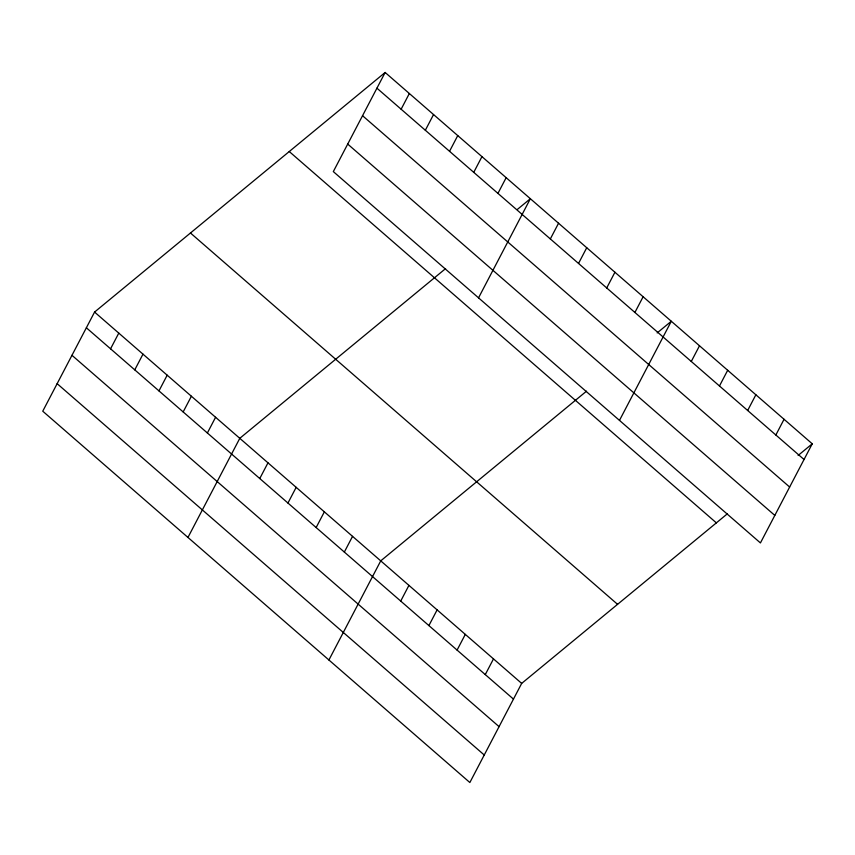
<?xml version="1.0" encoding="UTF-8"?>
<svg xmlns="http://www.w3.org/2000/svg" width="855" height="855" viewBox="0 0 855 855"><rect width="100%" height="100%" fill="white"/><g stroke="black" fill="none" stroke-linecap="round" stroke-linejoin="round"><path stroke-width="1.28" d="M385.145 72.472L333.322 171.599L760.426 542.936L812.25 443.798L385.145 72.472L94.574 312.064L42.75 411.202L469.855 782.528L521.678 683.402L727.466 513.716M110.562 348.819L118.781 333.108M134.769 369.852L142.977 354.152M158.977 390.895L167.185 375.185M183.173 411.939L191.392 396.228M207.38 432.983L215.588 417.272M401.134 109.216L409.342 93.505M187.961 537.453L239.795 438.316L445.573 268.63M425.341 130.259L433.549 114.549M259.77 478.533L267.978 462.822M449.538 151.303L457.756 135.592M287.953 503.039L296.172 487.329M473.745 172.347L481.953 156.636M316.147 527.546L324.355 511.846M497.941 193.39L506.16 177.68M344.341 552.063L352.549 536.352M478.533 297.861L530.357 198.723L517.243 209.539M328.908 659.996L380.742 560.859L586.519 391.173M550.331 238.94L558.55 223.23M400.717 601.076L408.925 585.365M578.525 263.447L586.733 247.736M428.9 625.582L437.119 609.872M606.719 287.953L614.927 272.243M457.094 650.089L465.302 634.378M634.902 312.46L643.12 296.749M485.277 674.595L493.495 658.884M619.48 420.393L671.303 321.266L657.174 332.916M691.278 361.483L699.497 345.773M719.472 385.99L727.68 370.279M747.655 410.496L755.873 394.786M775.848 435.003L784.056 419.292M798.121 455.459L812.25 443.798M376.927 88.172L804.042 459.509M362.541 115.703L789.646 487.04M347.707 144.068L774.812 515.405M289.257 151.538L716.362 522.865M190.462 232.998L617.567 604.335M94.574 312.064L521.678 683.402M86.366 327.775L513.47 699.112M71.97 355.306L499.074 726.643M57.146 383.671L484.251 755.008"/></g></svg>
